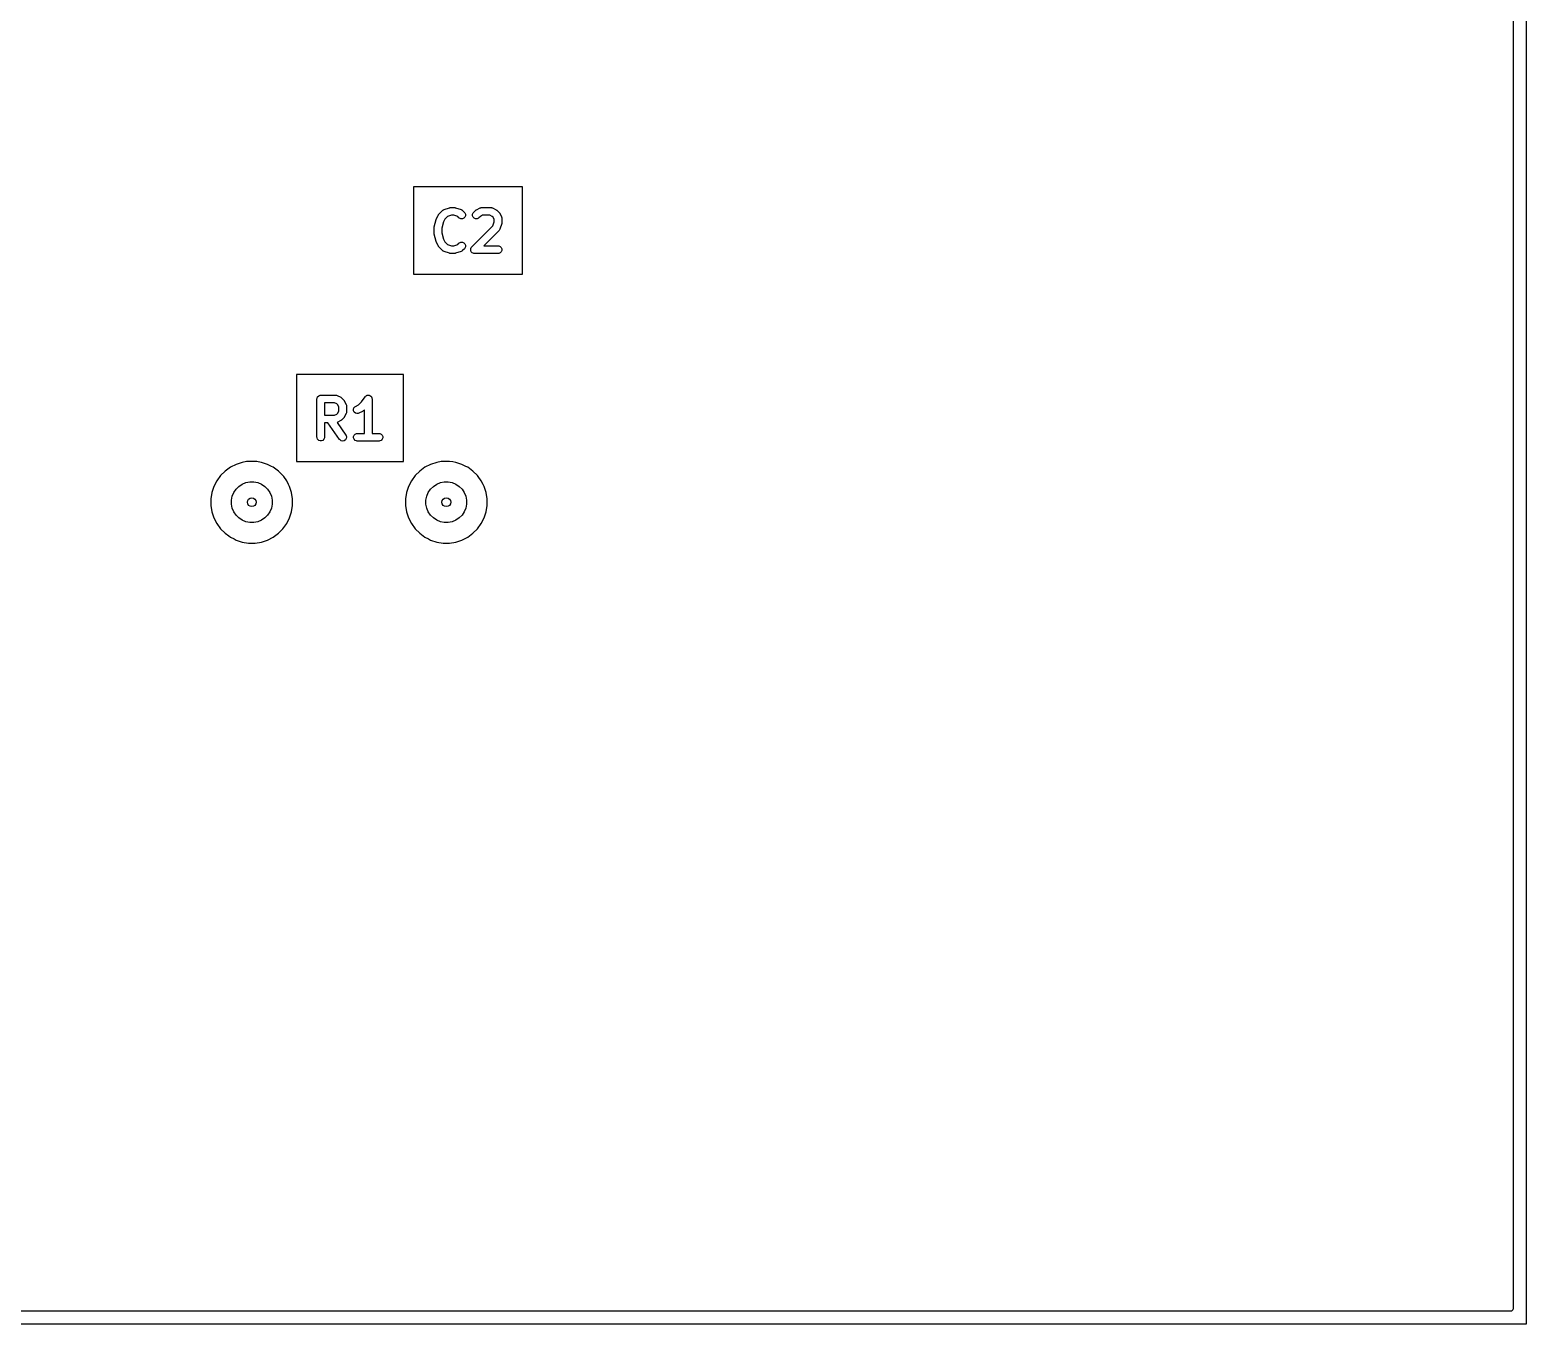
# Model space of a CAD drawing. Extents: x 20 to 124, y -124 to -20.
# Drawn here: x 65.4 to 124, y -124 to -73.3 of the extents above; entities that cross this region are included whole.
import ezdxf

# ---------------------------------------------------------------- set-up
doc = ezdxf.new("R2010")
doc.units = 0
doc.layers.add('BLACK', color=7, linetype='CONTINUOUS')
doc.layers.add('WHITE', color=7, linetype='CONTINUOUS')

msp = doc.modelspace()

# ---------------------------------------------------------------- linework, layer by layer
at = {"layer": 'BLACK', "linetype": 'CONTINUOUS'}
for p, q in [((123.4995, -20.6245), (123.4995, -123.3755)), ((84.687477, -79.433603), (80.414905, -79.433603)), ((80.414905, -79.433603), (80.414905, -82.848053)), ((84.687477, -82.848053), (84.687477, -79.433603)), ((81.611389, -80.319955), (81.825674, -80.248526)), ((81.825674, -80.248526), (81.840183, -80.245226)), ((81.840183, -80.245226), (81.843845, -80.24371)), ((81.843845, -80.24371), (81.849153, -80.243187)), ((81.849153, -80.243187), (81.854348, -80.242006)), ((81.854348, -80.242006), (81.858297, -80.242286)), ((81.858297, -80.242286), (81.873109, -80.240828)), ((81.873109, -80.240828), (82.015966, -80.240828)), ((82.015966, -80.240828), (82.030777, -80.242286)), ((82.030777, -80.242286), (82.034727, -80.242006)), ((82.034727, -80.242006), (82.039921, -80.243187)), ((82.039921, -80.243187), (82.04523, -80.24371)), ((82.04523, -80.24371), (82.048892, -80.245227)), ((82.048892, -80.245227), (82.0634, -80.248526)), ((82.0634, -80.248526), (82.277686, -80.319954)), ((82.877455, -80.328093), (83.020313, -80.256664)), ((83.020313, -80.256664), (83.047776, -80.246154)), ((83.047776, -80.246154), (83.053153, -80.245771)), ((83.053153, -80.245771), (83.058131, -80.24371)), ((83.058131, -80.24371), (83.087395, -80.240828)), ((83.087395, -80.240828), (83.444537, -80.240828)), ((83.444537, -80.240828), (83.473801, -80.24371)), ((83.473801, -80.24371), (83.478778, -80.245771)), ((83.478778, -80.245771), (83.484156, -80.246154)), ((83.484156, -80.246154), (83.511619, -80.256664)), ((83.511619, -80.256664), (83.654477, -80.328093)), ((81.227588, -80.997305), (81.299016, -80.711591)), ((81.299016, -80.711591), (81.299787, -80.709432)), ((81.299787, -80.709432), (81.299864, -80.708352)), ((81.299864, -80.708352), (81.304522, -80.696177)), ((81.304522, -80.696177), (81.308909, -80.6839)), ((81.308909, -80.6839), (81.309553, -80.683029)), ((81.309553, -80.683029), (81.310373, -80.680889)), ((81.310373, -80.680889), (81.381802, -80.538032)), ((81.381802, -80.538032), (81.389729, -80.525438)), ((81.389729, -80.525438), (81.391245, -80.521779)), ((81.391245, -80.521779), (81.394626, -80.517659)), ((81.394626, -80.517659), (81.397467, -80.513146)), ((81.397467, -80.513146), (81.40046, -80.510549)), ((81.40046, -80.510549), (81.4099, -80.499048)), ((81.4099, -80.499048), (81.552757, -80.356191)), ((81.586063, -80.800327), (81.523109, -81.052148)), ((81.552757, -80.356191), (81.575487, -80.337536)), ((81.575487, -80.337536), (81.580468, -80.335472)), ((81.580468, -80.335472), (81.584538, -80.331943)), ((81.584538, -80.331943), (81.611389, -80.319955)), ((81.639244, -80.693967), (81.586063, -80.800327)), ((81.73985, -80.593361), (81.639244, -80.693967)), ((81.897452, -80.540828), (81.73985, -80.593361)), ((81.991626, -80.540828), (81.897452, -80.540828)), ((82.149224, -80.593361), (81.991626, -80.540828)), ((82.195614, -80.639751), (82.149224, -80.593361)), ((82.218344, -80.658406), (82.195614, -80.639751)), ((82.272417, -80.680802), (82.218344, -80.658406)), ((82.330943, -80.680802), (82.272417, -80.680802)), ((82.277686, -80.319954), (82.304537, -80.331943)), ((82.304537, -80.331943), (82.308607, -80.335473)), ((82.308607, -80.335473), (82.313587, -80.337536)), ((82.313587, -80.337536), (82.336318, -80.356191)), ((82.385015, -80.658406), (82.330943, -80.680802)), ((82.336318, -80.356191), (82.407746, -80.427619)), ((82.426401, -80.61702), (82.385015, -80.658406)), ((82.407746, -80.427619), (82.426401, -80.450349)), ((82.426401, -80.450349), (82.448797, -80.504422)), ((82.448797, -80.562948), (82.426401, -80.61702)), ((82.448797, -80.504422), (82.448797, -80.562948)), ((82.725991, -80.504422), (82.748388, -80.45035)), ((82.725991, -80.562948), (82.725991, -80.504422)), ((82.748388, -80.61702), (82.725991, -80.562948)), ((82.748388, -80.45035), (82.767043, -80.427619)), ((82.789774, -80.658406), (82.748388, -80.61702)), ((82.767043, -80.427619), (82.838471, -80.356191)), ((82.843846, -80.680803), (82.789774, -80.658406)), ((82.838471, -80.356191), (82.849973, -80.34675)), ((82.902372, -80.680803), (82.843846, -80.680803)), ((82.849973, -80.34675), (82.852569, -80.343758)), ((82.852569, -80.343758), (82.857078, -80.340919)), ((82.857078, -80.340919), (82.861201, -80.337536)), ((82.861201, -80.337536), (82.864863, -80.336019)), ((82.864863, -80.336019), (82.877455, -80.328093)), ((82.956444, -80.658406), (82.902372, -80.680803)), ((82.979175, -80.639751), (82.956444, -80.658406)), ((83.033391, -80.585535), (82.979175, -80.639751)), ((83.122805, -80.540828), (83.033391, -80.585535)), ((83.409127, -80.540828), (83.122805, -80.540828)), ((83.498541, -80.585535), (83.409127, -80.540828)), ((83.535545, -80.622539), (83.498541, -80.585535)), ((83.527718, -80.952657), (83.580252, -80.795059)), ((83.580252, -80.711952), (83.535545, -80.622539)), ((83.580252, -80.795059), (83.580252, -80.711952)), ((83.654477, -80.328093), (83.66707, -80.33602)), ((83.66707, -80.33602), (83.67073, -80.337536)), ((83.67073, -80.337536), (83.674849, -80.340917)), ((83.674849, -80.340917), (83.679363, -80.343758)), ((83.679363, -80.343758), (83.681959, -80.346751)), ((83.681959, -80.346751), (83.693461, -80.356191)), ((83.693461, -80.356191), (83.764889, -80.427619)), ((83.764889, -80.427619), (83.774329, -80.439121)), ((83.774329, -80.439121), (83.777322, -80.441717)), ((83.777322, -80.441717), (83.78016, -80.446226)), ((83.78016, -80.446226), (83.783544, -80.450349)), ((83.783544, -80.450349), (83.78506, -80.454011)), ((83.78506, -80.454011), (83.792987, -80.466603)), ((83.792987, -80.466603), (83.864416, -80.609459)), ((83.872554, -80.866835), (83.801125, -81.08112)), ((83.864416, -80.609459), (83.874925, -80.636923)), ((83.875853, -80.852325), (83.872554, -80.866835)), ((83.874925, -80.636923), (83.875306, -80.642297)), ((83.875306, -80.642297), (83.87737, -80.647278)), ((83.87737, -80.848664), (83.875853, -80.852325)), ((83.87737, -80.647278), (83.880252, -80.676542)), ((83.877892, -80.843355), (83.87737, -80.848664)), ((83.879074, -80.838161), (83.877892, -80.843355)), ((83.880252, -80.8194), (83.878793, -80.834211)), ((83.878793, -80.834211), (83.879074, -80.838161)), ((83.880252, -80.676542), (83.880252, -80.8194)), ((81.223109, -81.033685), (81.223611, -81.028581)), ((81.223109, -81.247971), (81.223109, -81.033685)), ((81.223611, -81.253074), (81.223109, -81.247971)), ((81.223286, -81.026394), (81.224905, -81.015443)), ((81.223611, -81.028581), (81.223286, -81.026394)), ((81.223286, -81.255262), (81.223611, -81.253074)), ((81.224905, -81.266212), (81.223286, -81.255262)), ((81.224905, -81.015443), (81.225991, -81.004421)), ((81.225991, -81.277235), (81.224905, -81.266212)), ((81.225991, -81.004421), (81.226838, -81.002376)), ((81.226838, -81.279279), (81.225991, -81.277235)), ((81.226838, -81.002376), (81.227588, -80.997305)), ((81.227588, -81.284351), (81.226838, -81.279279)), ((81.299016, -81.570065), (81.227588, -81.284351)), ((81.523109, -81.052148), (81.523109, -81.229507)), ((81.523109, -81.229507), (81.586063, -81.481328)), ((82.695614, -81.784762), (83.527718, -80.952657)), ((83.764889, -81.139751), (83.163812, -81.740828)), ((83.783544, -81.117021), (83.764889, -81.139751)), ((83.785607, -81.112039), (83.783544, -81.117021)), ((83.789137, -81.10797), (83.785607, -81.112039)), ((83.801125, -81.08112), (83.789137, -81.10797)), ((81.299787, -81.572223), (81.299016, -81.570065)), ((81.299864, -81.573304), (81.299787, -81.572223)), ((81.304522, -81.585478), (81.299864, -81.573304)), ((81.308909, -81.597756), (81.304522, -81.585478)), ((81.309553, -81.598626), (81.308909, -81.597756)), ((81.310373, -81.600767), (81.309553, -81.598626)), ((81.381802, -81.743624), (81.310373, -81.600767)), ((81.389729, -81.756217), (81.381802, -81.743624)), ((81.391245, -81.759877), (81.389729, -81.756217)), ((81.394626, -81.763996), (81.391245, -81.759877)), ((81.397467, -81.76851), (81.394626, -81.763996)), ((81.40046, -81.771106), (81.397467, -81.76851)), ((81.4099, -81.782608), (81.40046, -81.771106)), ((81.552757, -81.925466), (81.4099, -81.782608)), ((81.575487, -81.944121), (81.552757, -81.925466)), ((81.580466, -81.946183), (81.575487, -81.944121)), ((81.584538, -81.949715), (81.580466, -81.946183)), ((81.611389, -81.961703), (81.584538, -81.949715)), ((81.586063, -81.481328), (81.639244, -81.587688)), ((81.825675, -82.033131), (81.611389, -81.961703)), ((81.639244, -81.587688), (81.739849, -81.688294)), ((81.739849, -81.688294), (81.897452, -81.740828)), ((81.840187, -82.03643), (81.825675, -82.033131)), ((81.843845, -82.037946), (81.840187, -82.03643)), ((81.849147, -82.038468), (81.843845, -82.037946)), ((81.854349, -82.039651), (81.849147, -82.038468)), ((81.858303, -82.039369), (81.854349, -82.039651)), ((81.873109, -82.040828), (81.858303, -82.039369)), ((82.015966, -82.040828), (81.873109, -82.040828)), ((81.897452, -81.740828), (81.991623, -81.740828)), ((81.991623, -81.740828), (82.149225, -81.688294)), ((82.030771, -82.039369), (82.015966, -82.040828)), ((82.034726, -82.039651), (82.030771, -82.039369)), ((82.039927, -82.038468), (82.034726, -82.039651)), ((82.04523, -82.037946), (82.039927, -82.038468)), ((82.048887, -82.03643), (82.04523, -82.037946)), ((82.0634, -82.033131), (82.048887, -82.03643)), ((82.277686, -81.961703), (82.0634, -82.033131)), ((82.149225, -81.688294), (82.195613, -81.641906)), ((82.195613, -81.641906), (82.218344, -81.623251)), ((82.218344, -81.623251), (82.272416, -81.600854)), ((82.272416, -81.600854), (82.330942, -81.600853)), ((82.304537, -81.949715), (82.277686, -81.961703)), ((82.30861, -81.946181), (82.304537, -81.949715)), ((82.313588, -81.94412), (82.30861, -81.946181)), ((82.336319, -81.925465), (82.313588, -81.94412)), ((82.330942, -81.600853), (82.385014, -81.62325)), ((82.407747, -81.854036), (82.336319, -81.925465)), ((82.385014, -81.62325), (82.4264, -81.664635)), ((82.426401, -81.831306), (82.407747, -81.854036)), ((82.4264, -81.664635), (82.448797, -81.718707)), ((82.448798, -81.777233), (82.426401, -81.831306)), ((82.448797, -81.718707), (82.448798, -81.777233)), ((82.654562, -81.861565), (82.657681, -81.854036)), ((82.654562, -81.920091), (82.654562, -81.861565)), ((82.676959, -81.974163), (82.654562, -81.920091)), ((82.657681, -81.854036), (82.663839, -81.839167)), ((82.663839, -81.839167), (82.676959, -81.807493)), ((82.676959, -81.807493), (82.695614, -81.784762)), ((82.718345, -82.015549), (82.676959, -81.974163)), ((82.750019, -82.028668), (82.718345, -82.015549)), ((82.772416, -82.037946), (82.750019, -82.028668)), ((82.80168, -82.040828), (82.772416, -82.037946)), ((83.730252, -82.040828), (82.80168, -82.040828)), ((83.163812, -81.740828), (83.730252, -81.740828)), ((83.730252, -81.740828), (83.759516, -81.74371)), ((83.759516, -82.037946), (83.730252, -82.040828)), ((83.759516, -81.74371), (83.813588, -81.766108)), ((83.813588, -82.015548), (83.759516, -82.037946)), ((83.813588, -81.766108), (83.854972, -81.807492)), ((83.854972, -81.974164), (83.813588, -82.015548)), ((83.854972, -81.807492), (83.87737, -81.861564)), ((83.87737, -81.920092), (83.854972, -81.974164)), ((83.87737, -81.861564), (83.87737, -81.920092)), ((80.414905, -82.848053), (84.687477, -82.848053)), ((80.023472, -86.782484), (75.826757, -86.782484)), ((75.826757, -86.782484), (75.826757, -90.199155)), ((80.023472, -90.199155), (80.023472, -86.782484)), ((76.632257, -87.740828), (76.635139, -87.711564)), ((76.632257, -89.240828), (76.632257, -87.740828)), ((76.635139, -87.711564), (76.657537, -87.657492)), ((76.657537, -87.657492), (76.698921, -87.616108)), ((76.698921, -87.616108), (76.752993, -87.59371)), ((76.752993, -87.59371), (76.782257, -87.590828)), ((76.782257, -87.590828), (77.353686, -87.590828)), ((77.318276, -87.890828), (76.932257, -87.890828)), ((76.932257, -87.890828), (76.932257, -88.376542)), ((77.40769, -87.935535), (77.318276, -87.890828)), ((77.353686, -87.590828), (77.38295, -87.59371)), ((77.38295, -87.59371), (77.38793, -87.595773)), ((77.38793, -87.595773), (77.393305, -87.596155)), ((77.393305, -87.596155), (77.420768, -87.606664)), ((77.420768, -87.606664), (77.563625, -87.678093)), ((77.563625, -87.678093), (77.57622, -87.686021)), ((77.57622, -87.686021), (77.579877, -87.687536)), ((77.579877, -87.687536), (77.583994, -87.690915)), ((77.583994, -87.690915), (77.588511, -87.693758)), ((77.588511, -87.693758), (77.591108, -87.696752)), ((77.591108, -87.696752), (77.602608, -87.70619)), ((77.602608, -87.70619), (77.674037, -87.777618)), ((77.674037, -87.777618), (77.683479, -87.789123)), ((77.683479, -87.789123), (77.686471, -87.791718)), ((77.686471, -87.791718), (77.68931, -87.796228)), ((77.68931, -87.796228), (77.692692, -87.800349)), ((77.692692, -87.800349), (77.694207, -87.804008)), ((77.694207, -87.804008), (77.702136, -87.816603)), ((77.702136, -87.816603), (77.773564, -87.959461)), ((78.264832, -87.974692), (78.379973, -87.859551)), ((78.379973, -87.859551), (78.514593, -87.657623)), ((78.514593, -87.657623), (78.514659, -87.657542)), ((78.514659, -87.657542), (78.51468, -87.657492)), ((78.51468, -87.657492), (78.514791, -87.65738)), ((78.514791, -87.65738), (78.533223, -87.634872)), ((78.533223, -87.634872), (78.545565, -87.626606)), ((78.545565, -87.626606), (78.556064, -87.616108)), ((78.556064, -87.616108), (78.56964, -87.610484)), ((78.56964, -87.610484), (78.581853, -87.602306)), ((78.581853, -87.602306), (78.596414, -87.599393)), ((78.596414, -87.599393), (78.610136, -87.59371)), ((78.610136, -87.59371), (78.624833, -87.59371)), ((78.624833, -87.59371), (78.639243, -87.590828)), ((78.639243, -87.590828), (78.653813, -87.59371)), ((78.653813, -87.59371), (78.668664, -87.59371)), ((78.668664, -87.59371), (78.682238, -87.599332)), ((78.682238, -87.599332), (78.696657, -87.602185)), ((78.696657, -87.602185), (78.709017, -87.610425)), ((78.709017, -87.610425), (78.722736, -87.616108)), ((78.722736, -87.616108), (78.733125, -87.626497)), ((78.733125, -87.626497), (78.745356, -87.634651)), ((78.745356, -87.634651), (78.753621, -87.646993)), ((78.753621, -87.646993), (78.76412, -87.657492)), ((78.76412, -87.657492), (78.769743, -87.671068)), ((78.769743, -87.671068), (78.777922, -87.683281)), ((78.777922, -87.683281), (78.780834, -87.697843)), ((78.780834, -87.697843), (78.786518, -87.711564)), ((78.786518, -87.711564), (78.789369, -87.740516)), ((78.789369, -87.740516), (78.7894, -87.74067)), ((78.7894, -87.74067), (78.789389, -87.740722)), ((78.789389, -87.740722), (78.7894, -87.740828)), ((78.7894, -87.740828), (78.7894, -89.090828)), ((76.932257, -88.376542), (77.318276, -88.376542)), ((77.318276, -88.376542), (77.407688, -88.331836)), ((77.407688, -88.331836), (77.444693, -88.294831)), ((77.444694, -87.972539), (77.40769, -87.935535)), ((77.444693, -88.294831), (77.4894, -88.205418)), ((77.4894, -88.061951), (77.444694, -87.972539)), ((77.4894, -88.205418), (77.4894, -88.061951)), ((77.674038, -88.489751), (77.602609, -88.56118)), ((77.683479, -88.478246), (77.674038, -88.489751)), ((77.686471, -88.475652), (77.683479, -88.478246)), ((77.689309, -88.471142), (77.686471, -88.475652)), ((77.692693, -88.46702), (77.689309, -88.471142)), ((77.694209, -88.463358), (77.692693, -88.46702)), ((77.702136, -88.450767), (77.694209, -88.463358)), ((77.773564, -88.307909), (77.702136, -88.450767)), ((77.773564, -87.959461), (77.784074, -87.986924)), ((77.784074, -88.280446), (77.773564, -88.307909)), ((77.784074, -87.986924), (77.784455, -87.992299)), ((77.784455, -88.27507), (77.784074, -88.280446)), ((77.784455, -87.992299), (77.786518, -87.997278)), ((77.786518, -88.270092), (77.784455, -88.27507)), ((77.786518, -87.997278), (77.7894, -88.026542)), ((77.7894, -88.240828), (77.786518, -88.270092)), ((77.7894, -88.026542), (77.7894, -88.240828)), ((78.062007, -88.150639), (78.080514, -88.095116)), ((78.066156, -88.209019), (78.062007, -88.150639)), ((78.09233, -88.261368), (78.066156, -88.209019)), ((78.080514, -88.095116), (78.118861, -88.050901)), ((78.136545, -88.299715), (78.09233, -88.261368)), ((78.118861, -88.050901), (78.143747, -88.035236)), ((78.192068, -88.318222), (78.136545, -88.299715)), ((78.143747, -88.035236), (78.264832, -87.974692)), ((78.250448, -88.314073), (78.192068, -88.318222)), ((78.277911, -88.303564), (78.250448, -88.314073)), ((78.420768, -88.232135), (78.277911, -88.303564)), ((78.433361, -88.224207), (78.420768, -88.232135)), ((78.437021, -88.222692), (78.433361, -88.224207)), ((78.44114, -88.21931), (78.437021, -88.222692)), ((78.445654, -88.21647), (78.44114, -88.21931)), ((78.44825, -88.213476), (78.445654, -88.21647)), ((78.459752, -88.204037), (78.44825, -88.213476)), ((78.4894, -88.174389), (78.459752, -88.204037)), ((78.4894, -89.090828), (78.4894, -88.174389)), ((77.061302, -88.676542), (76.932257, -88.676542)), ((76.932257, -88.676542), (76.932257, -89.240828)), ((77.516515, -89.326847), (77.061302, -88.676542)), ((77.420768, -88.660706), (77.417333, -88.66202)), ((77.417333, -88.66202), (77.762285, -89.154809)), ((77.563625, -88.589278), (77.420768, -88.660706)), ((77.576218, -88.58135), (77.563625, -88.589278)), ((77.579878, -88.579835), (77.576218, -88.58135)), ((77.583997, -88.576453), (77.579878, -88.579835)), ((77.588511, -88.573613), (77.583997, -88.576453)), ((77.591107, -88.570619), (77.588511, -88.573613)), ((77.602609, -88.56118), (77.591107, -88.570619)), ((78.181565, -89.09371), (78.210829, -89.090828)), ((78.210829, -89.090828), (78.4894, -89.090828)), ((78.7894, -89.090828), (79.067972, -89.090828)), ((79.067972, -89.090828), (79.097236, -89.09371)), ((76.635139, -89.270092), (76.632257, -89.240828)), ((76.657537, -89.324164), (76.635139, -89.270092)), ((76.698921, -89.365548), (76.657537, -89.324164)), ((76.752993, -89.387946), (76.698921, -89.365548)), ((76.811521, -89.387946), (76.752993, -89.387946)), ((76.865593, -89.365548), (76.811521, -89.387946)), ((76.906977, -89.324164), (76.865593, -89.365548)), ((76.929375, -89.270092), (76.906977, -89.324164)), ((76.932257, -89.240828), (76.929375, -89.270092)), ((77.535658, -89.349169), (77.516515, -89.326847)), ((77.585015, -89.380622), (77.535658, -89.349169)), ((77.642651, -89.390793), (77.585015, -89.380622)), ((77.699793, -89.378134), (77.642651, -89.390793)), ((77.747741, -89.34457), (77.699793, -89.378134)), ((77.779194, -89.295213), (77.747741, -89.34457)), ((77.762285, -89.154809), (77.776706, -89.180435)), ((77.776706, -89.180435), (77.789365, -89.237577)), ((77.789365, -89.237577), (77.779194, -89.295213)), ((78.063711, -89.211564), (78.086109, -89.157492)), ((78.063711, -89.270092), (78.063711, -89.211564)), ((78.086109, -89.324164), (78.063711, -89.270092)), ((78.086109, -89.157492), (78.127493, -89.116108)), ((78.127493, -89.365548), (78.086109, -89.324164)), ((78.127493, -89.116108), (78.181565, -89.09371)), ((78.181565, -89.387946), (78.127493, -89.365548)), ((78.210829, -89.390828), (78.181565, -89.387946)), ((79.067972, -89.390828), (78.210829, -89.390828)), ((79.097236, -89.387946), (79.067972, -89.390828)), ((79.097236, -89.09371), (79.151308, -89.116108)), ((79.151308, -89.365548), (79.097236, -89.387946)), ((79.151308, -89.116108), (79.192692, -89.157492)), ((79.192692, -89.324164), (79.151308, -89.365548)), ((79.192692, -89.157492), (79.21509, -89.211564)), ((79.21509, -89.270092), (79.192692, -89.324164)), ((79.21509, -89.211564), (79.21509, -89.270092)), ((73.704614, -90.22641), (73.465016, -90.30426)), ((73.876695, -90.199155), (73.704614, -90.22641)), ((73.953438, -90.187), (73.876695, -90.199155)), ((74.205362, -90.187), (73.953438, -90.187)), ((74.282105, -90.199155), (74.205362, -90.187)), ((74.334818, -90.207504), (74.282105, -90.199155)), ((74.454185, -90.22641), (74.334818, -90.207504)), ((74.693783, -90.30426), (74.454185, -90.22641)), ((75.826757, -90.199155), (80.023472, -90.199155)), ((81.324614, -90.22641), (81.085016, -90.30426)), ((81.496695, -90.199155), (81.324614, -90.22641)), ((81.573438, -90.187), (81.496695, -90.199155)), ((81.825362, -90.187), (81.573438, -90.187)), ((81.954818, -90.207504), (81.825362, -90.187)), ((82.074185, -90.22641), (81.954818, -90.207504)), ((82.313783, -90.30426), (82.074185, -90.22641)), ((72.858601, -90.74485), (72.710532, -90.948651)), ((72.858605, -90.744845), (72.858601, -90.74485)), ((73.036745, -90.566705), (72.858605, -90.744845)), ((73.03675, -90.566701), (73.036745, -90.566705)), ((73.240551, -90.418632), (73.03675, -90.566701)), ((73.465016, -90.30426), (73.240551, -90.418632)), ((74.848147, -90.382913), (74.693783, -90.30426)), ((74.918245, -90.41863), (74.848147, -90.382913)), ((74.918247, -90.418631), (74.918245, -90.41863)), ((74.918248, -90.418632), (74.918247, -90.418631)), ((75.122049, -90.566701), (74.918248, -90.418632)), ((75.122054, -90.566705), (75.122049, -90.566701)), ((75.300194, -90.744845), (75.122054, -90.566705)), ((75.300198, -90.74485), (75.300194, -90.744845)), ((75.330019, -90.785896), (75.300198, -90.74485)), ((75.44827, -90.948655), (75.330019, -90.785896)), ((80.478601, -90.74485), (80.330532, -90.948651)), ((80.478605, -90.744845), (80.478601, -90.74485)), ((80.656745, -90.566705), (80.478605, -90.744845)), ((80.65675, -90.566701), (80.656745, -90.566705)), ((80.860551, -90.418632), (80.65675, -90.566701)), ((81.085016, -90.30426), (80.860551, -90.418632)), ((82.468147, -90.382913), (82.313783, -90.30426)), ((82.538245, -90.41863), (82.468147, -90.382913)), ((82.538247, -90.418631), (82.538245, -90.41863)), ((82.538248, -90.418632), (82.538247, -90.418631)), ((82.742049, -90.566701), (82.538248, -90.418632)), ((82.742054, -90.566705), (82.742049, -90.566701)), ((82.920194, -90.744845), (82.742054, -90.566705)), ((82.920198, -90.74485), (82.920194, -90.744845)), ((82.950019, -90.785896), (82.920198, -90.74485)), ((83.06827, -90.948655), (82.950019, -90.785896)), ((72.51831, -91.412714), (72.4789, -91.661538)), ((72.59616, -91.173116), (72.51831, -91.412714)), ((72.710532, -90.948651), (72.59616, -91.173116)), ((73.313848, -91.555272), (73.373863, -91.410383)), ((73.373863, -91.410383), (73.460992, -91.279985)), ((73.460992, -91.279985), (73.571885, -91.169092)), ((73.571885, -91.169092), (73.702283, -91.081963)), ((73.702283, -91.081963), (73.847172, -91.021948)), ((73.847172, -91.021948), (74.000986, -90.991352)), ((74.000986, -90.991352), (74.157814, -90.991352)), ((74.157814, -90.991352), (74.311628, -91.021948)), ((74.311628, -91.021948), (74.456517, -91.081963)), ((74.456517, -91.081963), (74.586915, -91.169092)), ((74.586915, -91.169092), (74.697808, -91.279985)), ((74.697808, -91.279985), (74.784937, -91.410383)), ((74.784937, -91.410383), (74.844952, -91.555272)), ((75.521147, -91.091684), (75.44827, -90.948655)), ((75.562639, -91.173116), (75.521147, -91.091684)), ((75.562639, -91.173118), (75.562639, -91.173116)), ((75.562641, -91.173121), (75.562639, -91.173118)), ((75.64049, -91.412715), (75.562641, -91.173121)), ((75.6799, -91.661538), (75.64049, -91.412715)), ((80.13831, -91.412714), (80.0989, -91.661538)), ((80.21616, -91.173116), (80.13831, -91.412714)), ((80.330532, -90.948651), (80.21616, -91.173116)), ((80.933848, -91.555272), (80.993863, -91.410383)), ((80.993863, -91.410383), (81.080992, -91.279985)), ((81.080992, -91.279985), (81.191885, -91.169092)), ((81.191885, -91.169092), (81.322283, -91.081963)), ((81.322283, -91.081963), (81.467172, -91.021948)), ((81.467172, -91.021948), (81.620986, -90.991352)), ((81.620986, -90.991352), (81.777814, -90.991352)), ((81.777814, -90.991352), (81.931628, -91.021948)), ((81.931628, -91.021948), (82.076517, -91.081963)), ((82.076517, -91.081963), (82.206915, -91.169092)), ((82.206915, -91.169092), (82.317808, -91.279985)), ((82.317808, -91.279985), (82.404937, -91.410383)), ((82.404937, -91.410383), (82.464952, -91.555272)), ((83.141147, -91.091684), (83.06827, -90.948655)), ((83.182639, -91.173116), (83.141147, -91.091684)), ((83.182639, -91.173118), (83.182639, -91.173116)), ((83.182641, -91.173121), (83.182639, -91.173118)), ((83.26049, -91.412715), (83.182641, -91.173121)), ((83.2999, -91.661538), (83.26049, -91.412715)), ((72.4789, -91.661538), (72.4789, -91.913461)), ((72.4789, -91.913461), (72.51831, -92.162285)), ((73.283252, -91.709086), (73.313848, -91.555272)), ((73.283252, -91.865914), (73.283252, -91.709086)), ((73.313848, -92.019728), (73.283252, -91.865914)), ((73.373863, -92.164617), (73.313848, -92.019728)), ((74.844952, -92.019728), (74.784937, -92.164617)), ((74.844952, -91.555272), (74.875548, -91.709086)), ((74.875548, -91.865914), (74.844952, -92.019728)), ((74.875548, -91.709086), (74.875548, -91.865914)), ((75.64049, -92.162285), (75.6799, -91.913462)), ((75.6799, -91.913462), (75.6799, -91.661538)), ((80.0989, -91.661538), (80.0989, -91.913461)), ((80.0989, -91.913461), (80.13831, -92.162285)), ((80.903252, -91.709086), (80.933848, -91.555272)), ((80.903252, -91.865914), (80.903252, -91.709086)), ((80.933848, -92.019728), (80.903252, -91.865914)), ((80.993863, -92.164617), (80.933848, -92.019728)), ((82.464952, -92.019728), (82.404937, -92.164617)), ((82.464952, -91.555272), (82.495548, -91.709086)), ((82.495548, -91.865914), (82.464952, -92.019728)), ((82.495548, -91.709086), (82.495548, -91.865914)), ((83.26049, -92.162285), (83.2999, -91.913462)), ((83.2999, -91.913462), (83.2999, -91.661538)), ((72.51831, -92.162285), (72.59616, -92.401883)), ((72.59616, -92.401883), (72.710532, -92.626348)), ((73.460992, -92.295015), (73.373863, -92.164617)), ((73.571885, -92.405908), (73.460992, -92.295015)), ((73.702283, -92.493037), (73.571885, -92.405908)), ((73.847172, -92.553052), (73.702283, -92.493037)), ((74.000986, -92.583648), (73.847172, -92.553052)), ((74.157814, -92.583648), (74.000986, -92.583648)), ((74.311628, -92.553052), (74.157814, -92.583648)), ((74.456517, -92.493037), (74.311628, -92.553052)), ((74.586915, -92.405908), (74.456517, -92.493037)), ((74.697808, -92.295015), (74.586915, -92.405908)), ((74.784937, -92.164617), (74.697808, -92.295015)), ((75.44827, -92.626345), (75.562641, -92.401879)), ((75.562641, -92.401879), (75.64049, -92.162285)), ((80.13831, -92.162285), (80.21616, -92.401883)), ((80.21616, -92.401883), (80.330532, -92.626348)), ((81.080992, -92.295015), (80.993863, -92.164617)), ((81.191885, -92.405908), (81.080992, -92.295015)), ((81.322283, -92.493037), (81.191885, -92.405908)), ((81.467172, -92.553052), (81.322283, -92.493037)), ((81.620986, -92.583648), (81.467172, -92.553052)), ((81.777814, -92.583648), (81.620986, -92.583648)), ((81.931628, -92.553052), (81.777814, -92.583648)), ((82.076517, -92.493037), (81.931628, -92.553052)), ((82.206915, -92.405908), (82.076517, -92.493037)), ((82.317808, -92.295015), (82.206915, -92.405908)), ((82.404937, -92.164617), (82.317808, -92.295015)), ((83.06827, -92.626345), (83.182641, -92.401879)), ((83.182641, -92.401879), (83.26049, -92.162285)), ((72.710532, -92.626348), (72.858601, -92.830149)), ((72.858601, -92.830149), (72.858605, -92.830154)), ((72.858605, -92.830154), (73.036745, -93.008294)), ((73.036745, -93.008294), (73.03675, -93.008298)), ((73.03675, -93.008298), (73.175839, -93.109351)), ((73.175839, -93.109351), (73.240555, -93.15637)), ((73.240555, -93.15637), (73.383584, -93.229247)), ((74.693779, -93.270741), (74.918245, -93.15637)), ((74.918245, -93.15637), (75.122056, -93.008293)), ((75.122056, -93.008293), (75.300193, -92.830156)), ((75.300193, -92.830156), (75.44827, -92.626345)), ((80.330532, -92.626348), (80.478601, -92.830149)), ((80.478601, -92.830149), (80.478605, -92.830154)), ((80.478605, -92.830154), (80.656745, -93.008294)), ((80.656745, -93.008294), (80.65675, -93.008298)), ((80.65675, -93.008298), (80.795839, -93.109351)), ((80.795839, -93.109351), (80.860555, -93.15637)), ((80.860555, -93.15637), (81.003584, -93.229247)), ((82.313779, -93.270741), (82.538245, -93.15637)), ((82.538245, -93.15637), (82.742056, -93.008293)), ((82.742056, -93.008293), (82.920193, -92.830156)), ((82.920193, -92.830156), (83.06827, -92.626345)), ((73.383584, -93.229247), (73.465016, -93.270739)), ((73.465016, -93.270739), (73.465018, -93.270739)), ((73.465018, -93.270739), (73.465021, -93.270741)), ((73.465021, -93.270741), (73.704615, -93.34859)), ((73.704615, -93.34859), (73.953438, -93.388)), ((73.953438, -93.388), (73.953439, -93.388)), ((73.953439, -93.388), (74.205361, -93.388)), ((74.205361, -93.388), (74.205362, -93.388)), ((74.205362, -93.388), (74.454185, -93.34859)), ((74.454185, -93.34859), (74.693779, -93.270741)), ((81.003584, -93.229247), (81.085016, -93.270739)), ((81.085016, -93.270739), (81.085018, -93.270739)), ((81.085018, -93.270739), (81.085021, -93.270741)), ((81.085021, -93.270741), (81.324615, -93.34859)), ((81.324615, -93.34859), (81.573438, -93.388)), ((81.573438, -93.388), (81.573439, -93.388)), ((81.573439, -93.388), (81.825361, -93.388)), ((81.825361, -93.388), (81.825362, -93.388)), ((81.825362, -93.388), (82.074185, -93.34859)), ((82.074185, -93.34859), (82.313779, -93.270741)), ((123.3755, -123.4995), (20.6245, -123.4995)), ((123.427011, -123.488294), (123.3755, -123.4995)), ((123.479815, -123.442539), (123.427011, -123.488294)), ((123.4995, -123.3755), (123.479815, -123.442539))]:
    msp.add_line(p, q, dxfattribs=at)
at = {"layer": 'BLACK'}
for centre in [(74.0794, -91.7875), (81.6994, -91.7875)]:
    msp.add_circle(centre, 0.175, dxfattribs=at)
at = {"layer": 'WHITE', "linetype": 'CONTINUOUS'}
for p, q in [((124, -20), (124, -124)), ((124, -124), (20, -124))]:
    msp.add_line(p, q, dxfattribs=at)
at = {"layer": 'WHITE'}
for centre in [(74.0794, -91.7875), (81.6994, -91.7875)]:
    msp.add_circle(centre, 0.175, dxfattribs=at)

doc.saveas('drawing.dxf')
